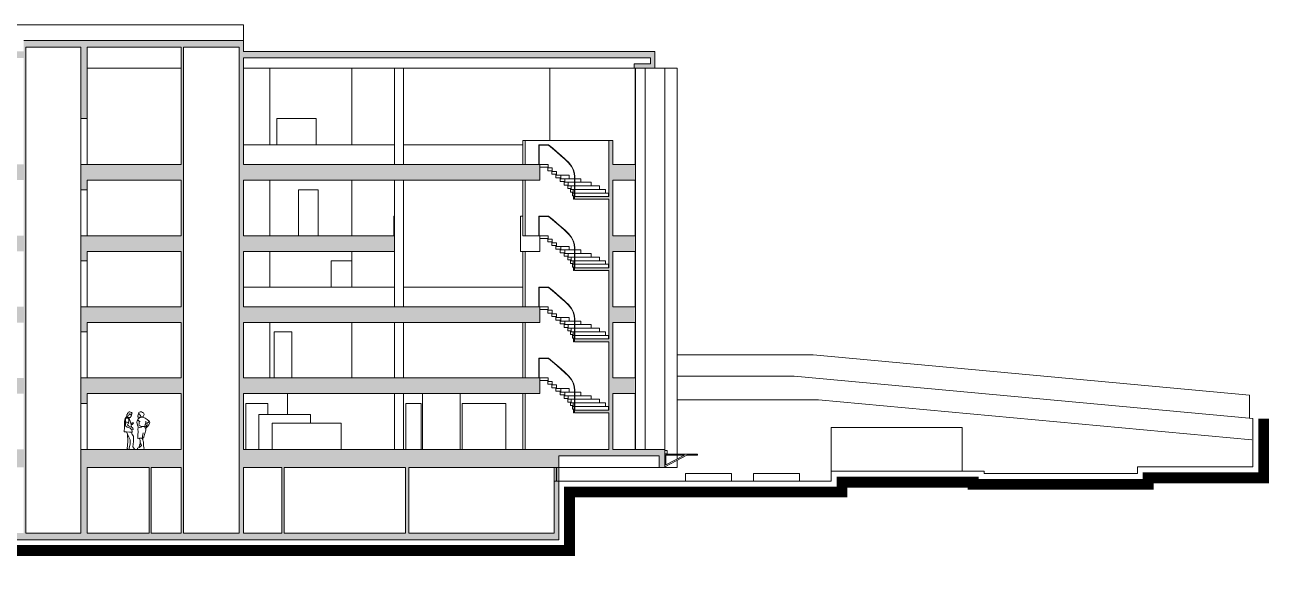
# Model space of a CAD drawing. Header units: metres. Extents: x -331 to 2982, y 362 to 2539.
# Drawn here: x 842.4 to 899.3, y 1434.5 to 1459.9 of the extents above; entities that cross this region are included whole.
import ezdxf

# ---------------------------------------------------------------- set-up
doc = ezdxf.new("R2010")
doc.units = ezdxf.units.M
doc.layers.get('0').update_dxf_attribs({"color": 251})

msp = doc.modelspace()

# ---------------------------------------------------------------- hatches: boundary and pattern name
at = {"lineweight": 0}
h = msp.add_hatch(color=256, dxfattribs=at)
h.paths.add_polyline_path([(865.949, 1453.507), (852.409, 1453.507), (852.409, 1458.377), (871.009, 1458.377), (871.009, 1458.107), (870.259, 1458.107), (870.259, 1457.907), (871.209, 1457.907), (871.209, 1458.677), (852.409, 1458.677), (852.409, 1459.167), (842.359, 1459.167), (842.359, 1458.677), (775.859, 1458.677), (775.859, 1459.167), (764.909, 1459.167), (764.909, 1458.677), (745.389, 1458.677), (745.389, 1457.907), (746.359, 1457.907), (746.359, 1458.107), (745.589, 1458.107), (745.589, 1458.377), (752.379, 1458.377), (752.379, 1453.507), (746.339, 1453.507), (746.339, 1452.787), (752.179, 1452.787), (752.179, 1452.347), (752.479, 1452.347), (752.479, 1452.787), (764.182, 1452.787), (764.182, 1450.247), (746.339, 1450.247), (746.339, 1449.527), (752.179, 1449.527), (752.179, 1449.097), (752.479, 1449.097), (752.479, 1449.527), (764.182, 1449.527), (764.182, 1446.997), (762.294, 1446.997), (762.294, 1446.277), (764.182, 1446.277), (764.182, 1443.747), (752.479, 1443.747), (752.479, 1446.277), (754.204, 1446.277), (754.204, 1446.997), (752.479, 1446.997), (752.479, 1447.997), (752.179, 1447.997), (752.179, 1446.997), (746.339, 1446.997), (746.339, 1446.277), (752.279, 1446.277), (752.279, 1443.747), (746.339, 1443.747), (746.339, 1443.027), (749.929, 1443.027), (749.929, 1440.477), (744.939, 1440.477), (744.939, 1440.427), (744.939, 1439.649), (745.109, 1439.649), (745.109, 1440.177), (749.729, 1440.177), (749.729, 1437.837), (751.434, 1437.837), (751.434, 1436.347), (754.354, 1436.347), (754.354, 1435.247), (765.999, 1435.247), (765.999, 1436.347), (866.809, 1436.347), (866.809, 1439.027), (866.609, 1439.027), (866.609, 1436.647), (859.959, 1436.647), (859.959, 1439.649), (866.809, 1439.649), (866.809, 1440.177), (871.399, 1440.177), (871.399, 1439.649), (871.659, 1439.649), (871.659, 1440.477), (869.284, 1440.477), (869.284, 1443.027), (870.319, 1443.027), (870.319, 1443.747), (869.284, 1443.747), (869.284, 1446.277), (870.319, 1446.277), (870.319, 1446.997), (869.284, 1446.997), (869.284, 1449.527), (870.319, 1449.527), (870.319, 1450.247), (869.284, 1450.247), (869.284, 1452.787), (870.319, 1452.787), (870.319, 1453.507), (869.284, 1453.507), (869.284, 1454.607), (869.104, 1454.607), (869.104, 1452.036), (867.524, 1452.036), (867.524, 1451.911), (869.104, 1451.911), (869.104, 1448.776), (867.524, 1448.776), (867.524, 1448.651), (869.104, 1448.651), (869.104, 1445.526), (867.524, 1445.526), (867.524, 1445.401), (869.104, 1445.401), (869.104, 1442.276), (867.524, 1442.276), (867.524, 1442.151), (869.104, 1442.151), (869.104, 1440.477), (852.409, 1440.477), (852.409, 1443.027), (865.949, 1443.027), (865.949, 1443.747), (852.409, 1443.747), (852.409, 1446.277), (865.949, 1446.277), (865.949, 1446.997), (852.409, 1446.997), (852.409, 1449.527), (859.309, 1449.527), (859.309, 1450.247), (852.409, 1450.247), (852.409, 1452.787), (865.949, 1452.787)])
h.paths.add_polyline_path([(844.959, 1453.507), (844.959, 1452.347), (845.259, 1452.347), (845.259, 1452.787), (849.559, 1452.787), (849.559, 1450.247), (844.959, 1450.247), (844.959, 1449.097), (845.259, 1449.097), (845.259, 1449.527), (849.559, 1449.527), (849.559, 1446.997), (844.959, 1446.997), (844.959, 1445.847), (845.259, 1445.847), (845.259, 1446.277), (849.559, 1446.277), (849.559, 1443.747), (844.959, 1443.747), (844.959, 1442.577), (845.259, 1442.577), (845.259, 1443.027), (849.559, 1443.027), (849.559, 1440.477), (844.959, 1440.477), (844.959, 1436.647), (842.459, 1436.647), (842.459, 1458.867), (844.959, 1458.867), (844.959, 1455.607), (845.259, 1455.607), (845.259, 1458.867), (849.559, 1458.867), (849.559, 1453.507)], flags=16)
h.paths.add_polyline_path([(849.659, 1458.867), (852.209, 1458.867), (852.209, 1436.647), (849.659, 1436.647)], flags=16)
h.paths.add_polyline_path([(842.359, 1453.507), (839.759, 1453.507), (839.759, 1458.377), (842.359, 1458.377)], flags=16)
h.paths.add_polyline_path([(842.359, 1452.787), (842.359, 1450.247), (839.759, 1450.247), (839.759, 1452.787)], flags=16)
h.paths.add_polyline_path([(842.359, 1449.527), (842.359, 1446.997), (839.759, 1446.997), (839.759, 1449.527)], flags=16)
h.paths.add_polyline_path([(839.659, 1453.507), (837.909, 1453.507), (837.909, 1458.377), (839.659, 1458.377)], flags=16)
h.paths.add_polyline_path([(839.659, 1452.787), (839.659, 1450.247), (827.534, 1450.247), (827.534, 1452.787), (831.559, 1452.787), (831.559, 1452.347), (831.659, 1452.347), (831.659, 1452.787), (835.159, 1452.787), (835.159, 1452.347), (835.259, 1452.347), (835.259, 1452.787)], flags=16)
h.paths.add_polyline_path([(842.359, 1446.277), (842.359, 1443.747), (839.759, 1443.747), (839.759, 1446.277)], flags=16)
h.paths.add_polyline_path([(839.659, 1449.527), (839.659, 1446.997), (832.159, 1446.997), (832.159, 1449.527)], flags=16)
h.paths.add_polyline_path([(837.809, 1453.507), (827.159, 1453.507), (827.159, 1458.377), (837.809, 1458.377)], flags=16)
h.paths.add_polyline_path([(839.659, 1446.277), (839.659, 1443.747), (830.834, 1443.747), (830.834, 1446.277)], flags=16)
h.paths.add_polyline_path([(842.359, 1443.027), (842.359, 1440.477), (839.759, 1440.477), (839.759, 1443.027)], flags=16)
h.paths.add_polyline_path([(839.659, 1443.027), (839.659, 1440.477), (811.539, 1440.477), (811.539, 1443.027)], flags=16)
h.paths.add_polyline_path([(848.086, 1439.649), (848.086, 1436.647), (845.259, 1436.647), (845.259, 1439.649)], flags=16)
h.paths.add_polyline_path([(848.188, 1439.649), (849.559, 1439.649), (849.559, 1436.647), (848.188, 1436.647)], flags=16)
h.paths.add_polyline_path([(852.409, 1439.649), (854.159, 1439.649), (854.159, 1436.647), (852.409, 1436.647)], flags=17)
h.paths.add_polyline_path([(842.359, 1439.649), (842.359, 1436.647), (839.759, 1436.647), (839.759, 1439.649)], flags=17)
h.paths.add_polyline_path([(854.259, 1439.649), (859.809, 1439.649), (859.809, 1436.647), (854.259, 1436.647)], flags=17)
h.paths.add_polyline_path([(839.659, 1439.649), (839.659, 1436.647), (832.909, 1436.647), (832.909, 1439.649)], flags=17)
h.paths.add_polyline_path([(832.059, 1449.527), (832.059, 1446.997), (827.159, 1446.997), (827.159, 1449.527)], flags=16)
h.paths.add_polyline_path([(830.724, 1446.277), (830.724, 1443.747), (827.224, 1443.747), (816.434, 1443.747), (816.434, 1446.277), (823.514, 1446.277), (823.514, 1445.847), (823.634, 1445.847), (823.634, 1446.277), (827.174, 1446.277)], flags=16)
h.paths.add_polyline_path([(832.809, 1439.649), (832.809, 1436.647), (830.809, 1436.647), (830.809, 1439.649)], flags=17)
h.paths.add_polyline_path([(827.434, 1452.787), (827.434, 1450.247), (823.634, 1450.247), (823.634, 1452.787)], flags=16)
h.paths.add_polyline_path([(827.059, 1453.507), (810.959, 1453.507), (810.959, 1458.377), (827.059, 1458.377)], flags=16)
h.paths.add_polyline_path([(827.059, 1449.527), (827.059, 1446.997), (823.109, 1446.997), (823.109, 1449.527)], flags=16)
h.paths.add_polyline_path([(830.709, 1439.649), (830.709, 1436.647), (826.993, 1436.647), (826.993, 1439.649)], flags=17)
h.paths.add_polyline_path([(823.384, 1452.787), (823.384, 1450.247), (819.959, 1450.247), (819.959, 1452.787)], flags=16)
h.paths.add_polyline_path([(826.863, 1439.649), (826.863, 1436.647), (820.009, 1436.647), (820.009, 1439.649), (823.384, 1439.649), (823.384, 1438.747), (823.634, 1438.747), (823.634, 1439.649)], flags=17)
h.paths.add_polyline_path([(823.009, 1449.527), (823.009, 1446.997), (819.059, 1446.997), (819.059, 1449.527)], flags=16)
h.paths.add_polyline_path([(819.859, 1452.787), (819.859, 1450.247), (816.434, 1450.247), (816.434, 1452.787)], flags=16)
h.paths.add_polyline_path([(818.959, 1449.527), (818.959, 1446.997), (816.434, 1446.997), (816.434, 1449.527)], flags=16)
h.paths.add_polyline_path([(819.909, 1439.649), (819.909, 1436.647), (816.359, 1436.647), (816.359, 1439.649)], flags=17)
h.paths.add_polyline_path([(816.184, 1452.787), (816.184, 1450.247), (812.759, 1450.247), (812.759, 1452.787)], flags=16)
h.paths.add_polyline_path([(816.184, 1449.527), (816.184, 1446.997), (813.659, 1446.997), (813.659, 1449.527)], flags=16)
h.paths.add_polyline_path([(816.209, 1446.277), (816.209, 1443.747), (809.234, 1443.747), (809.234, 1446.277), (813.199, 1446.277), (813.199, 1445.847), (813.299, 1445.847), (813.299, 1446.277)], flags=16)
h.paths.add_polyline_path([(816.259, 1439.649), (816.259, 1436.647), (809.209, 1436.647), (809.209, 1439.649)], flags=17)
h.paths.add_polyline_path([(813.559, 1449.527), (813.559, 1446.997), (810.959, 1446.997), (810.959, 1449.527)], flags=16)
h.paths.add_polyline_path([(812.659, 1452.787), (812.659, 1450.247), (809.234, 1450.247), (809.234, 1452.787)], flags=16)
h.paths.add_polyline_path([(810.859, 1453.507), (794.834, 1453.507), (794.834, 1458.377), (810.859, 1458.377)], flags=16)
h.paths.add_polyline_path([(810.859, 1449.527), (810.859, 1446.997), (808.259, 1446.997), (808.259, 1449.527)], flags=16)
h.paths.add_polyline_path([(811.439, 1443.027), (811.439, 1440.477), (807.359, 1440.477), (807.359, 1443.027)], flags=16)
h.paths.add_polyline_path([(808.984, 1452.787), (808.984, 1450.247), (805.559, 1450.247), (805.559, 1452.787)], flags=16)
h.paths.add_polyline_path([(809.009, 1446.277), (809.009, 1443.747), (802.034, 1443.747), (802.034, 1446.277)], flags=16)
h.paths.add_polyline_path([(808.159, 1449.527), (808.159, 1446.997), (805.559, 1446.997), (805.559, 1449.527)], flags=16)
h.paths.add_polyline_path([(808.984, 1439.649), (808.984, 1436.647), (802.034, 1436.647), (802.034, 1439.649)], flags=17)
h.paths.add_polyline_path([(807.259, 1443.027), (807.259, 1440.477), (803.759, 1440.477), (803.759, 1443.027)], flags=16)
h.paths.add_polyline_path([(805.459, 1452.787), (805.459, 1450.247), (802.034, 1450.247), (802.034, 1452.787)], flags=16)
h.paths.add_polyline_path([(805.459, 1449.527), (805.459, 1446.997), (801.059, 1446.997), (801.059, 1449.527)], flags=16)
h.paths.add_polyline_path([(803.659, 1443.027), (803.659, 1440.477), (800.159, 1440.477), (800.159, 1443.027)], flags=16)
h.paths.add_polyline_path([(801.784, 1452.787), (801.784, 1450.247), (798.359, 1450.247), (798.359, 1452.787)], flags=16)
h.paths.add_polyline_path([(801.809, 1446.277), (801.809, 1443.747), (791.209, 1443.747), (791.209, 1446.277), (798.81, 1446.277), (798.81, 1445.847), (798.91, 1445.847), (798.91, 1446.277)], flags=16)
h.paths.add_polyline_path([(800.959, 1449.527), (800.959, 1446.997), (796.559, 1446.997), (796.559, 1449.527)], flags=16)
h.paths.add_polyline_path([(801.812, 1439.649), (801.812, 1436.647), (796.562, 1436.647), (796.562, 1439.649)], flags=17)
h.paths.add_polyline_path([(800.059, 1443.027), (800.059, 1440.477), (795.409, 1440.477), (795.409, 1443.027)], flags=16)
h.paths.add_polyline_path([(798.259, 1452.787), (798.259, 1450.247), (794.834, 1450.247), (794.834, 1452.787)], flags=16)
h.paths.add_polyline_path([(796.459, 1449.527), (796.459, 1446.997), (792.959, 1446.997), (792.959, 1449.527)], flags=16)
h.paths.add_polyline_path([(796.462, 1439.649), (796.462, 1436.647), (792.062, 1436.647), (792.062, 1439.649)], flags=17)
h.paths.add_polyline_path([(794.584, 1453.507), (782.809, 1453.507), (782.809, 1458.377), (794.584, 1458.377)], flags=16)
h.paths.add_polyline_path([(794.584, 1452.787), (794.584, 1450.247), (791.159, 1450.247), (791.159, 1452.787)], flags=16)
h.paths.add_polyline_path([(795.259, 1443.027), (795.259, 1440.477), (791.859, 1440.477), (791.859, 1443.027)], flags=16)
h.paths.add_polyline_path([(792.859, 1449.527), (792.859, 1446.997), (789.509, 1446.997), (789.509, 1449.527)], flags=16)
h.paths.add_polyline_path([(791.059, 1452.787), (791.059, 1450.247), (787.559, 1450.247), (787.559, 1452.787)], flags=16)
h.paths.add_polyline_path([(791.759, 1443.027), (791.759, 1440.477), (786.644, 1440.477), (786.644, 1443.027)], flags=16)
h.paths.add_polyline_path([(791.009, 1446.277), (791.009, 1443.747), (775.859, 1443.747), (775.859, 1446.277), (778.459, 1446.277), (778.459, 1445.847), (778.559, 1445.847), (778.559, 1446.277), (785.497, 1446.277), (785.497, 1445.847), (785.597, 1445.847), (785.597, 1446.277)], flags=16)
h.paths.add_polyline_path([(791.962, 1439.649), (791.962, 1436.647), (784.862, 1436.647), (784.862, 1439.649)], flags=17)
h.paths.add_polyline_path([(789.409, 1449.527), (789.409, 1446.997), (783.059, 1446.997), (783.059, 1449.527)], flags=16)
h.paths.add_polyline_path([(787.459, 1452.787), (787.459, 1450.247), (784.259, 1450.247), (784.259, 1452.787)], flags=16)
h.paths.add_polyline_path([(786.544, 1443.027), (786.544, 1440.477), (783.209, 1440.477), (783.209, 1443.027)], flags=16)
h.paths.add_polyline_path([(784.159, 1452.787), (784.159, 1450.247), (780.359, 1450.247), (780.359, 1452.787)], flags=16)
h.paths.add_polyline_path([(784.762, 1439.649), (784.762, 1436.647), (780.362, 1436.647), (780.362, 1439.649)], flags=17)
h.paths.add_polyline_path([(782.959, 1449.527), (782.959, 1446.997), (778.559, 1446.997), (778.559, 1449.527)], flags=16)
h.paths.add_polyline_path([(782.709, 1453.507), (780.434, 1453.507), (780.434, 1458.377), (782.709, 1458.377)], flags=16)
h.paths.add_polyline_path([(783.059, 1443.027), (783.059, 1440.477), (780.359, 1440.477), (780.359, 1443.027)], flags=16)
h.paths.add_polyline_path([(780.259, 1452.787), (780.259, 1450.247), (778.903, 1450.247), (778.903, 1452.787)], flags=16)
h.paths.add_polyline_path([(780.184, 1453.507), (778.584, 1453.507), (778.584, 1458.377), (780.184, 1458.377)], flags=16)
h.paths.add_polyline_path([(780.209, 1443.027), (780.209, 1440.477), (775.859, 1440.477), (775.859, 1443.027)], flags=16)
h.paths.add_polyline_path([(780.162, 1439.649), (780.162, 1436.647), (775.859, 1436.647), (775.859, 1439.649)], flags=17)
h.paths.add_polyline_path([(778.803, 1452.787), (778.803, 1450.247), (775.859, 1450.247), (775.859, 1452.787)], flags=16)
h.paths.add_polyline_path([(778.484, 1453.507), (775.859, 1453.507), (775.859, 1456.007), (778.484, 1456.007)], flags=16)
h.paths.add_polyline_path([(778.484, 1456.127), (775.859, 1456.127), (775.859, 1458.377), (778.484, 1458.377)], flags=16)
h.paths.add_polyline_path([(778.459, 1449.527), (778.459, 1446.997), (775.859, 1446.997), (775.859, 1449.527)], flags=16)
h.paths.add_polyline_path([(775.759, 1436.647), (769.399, 1436.647), (769.399, 1439.649), (772.984, 1439.649), (772.984, 1438.747), (773.234, 1438.747), (773.234, 1440.477), (766.937, 1440.477), (766.937, 1440.649), (766.508, 1440.649), (766.508, 1440.821), (766.184, 1440.821), (766.184, 1440.993), (765.909, 1440.993), (765.909, 1441.166), (765.634, 1441.166), (765.634, 1441.338), (765.316, 1441.338), (765.316, 1441.51), (764.881, 1441.51), (764.881, 1441.682), (764.395, 1441.682), (764.395, 1444.832), (764.781, 1444.832), (764.781, 1444.66), (765.216, 1444.66), (765.216, 1444.488), (765.534, 1444.488), (765.534, 1444.316), (765.809, 1444.316), (765.809, 1444.143), (766.084, 1444.143), (766.084, 1443.971), (766.408, 1443.971), (766.408, 1443.799), (766.837, 1443.799), (766.837, 1443.647), (766.937, 1443.647), (766.937, 1443.027), (772.984, 1443.027), (772.984, 1442.577), (773.234, 1442.577), (773.234, 1443.747), (766.937, 1443.747), (766.937, 1443.899), (766.508, 1443.899), (766.508, 1444.071), (766.184, 1444.071), (766.184, 1444.243), (765.909, 1444.243), (765.909, 1444.416), (765.634, 1444.416), (765.634, 1444.588), (765.316, 1444.588), (765.316, 1444.76), (764.881, 1444.76), (764.881, 1444.932), (764.395, 1444.932), (764.395, 1448.082), (764.781, 1448.082), (764.781, 1447.91), (765.216, 1447.91), (765.216, 1447.738), (765.534, 1447.738), (765.534, 1447.566), (765.809, 1447.566), (765.809, 1447.393), (766.084, 1447.393), (766.084, 1447.221), (766.408, 1447.221), (766.408, 1447.049), (766.837, 1447.049), (766.837, 1446.897), (766.937, 1446.897), (766.937, 1446.277), (772.984, 1446.277), (772.984, 1445.847), (773.234, 1445.847), (773.234, 1446.997), (766.937, 1446.997), (766.937, 1447.149), (766.508, 1447.149), (766.508, 1447.321), (766.184, 1447.321), (766.184, 1447.493), (765.909, 1447.493), (765.909, 1447.666), (765.634, 1447.666), (765.634, 1447.838), (765.316, 1447.838), (765.316, 1448.01), (764.881, 1448.01), (764.881, 1448.182), (764.395, 1448.182), (764.395, 1451.332), (764.781, 1451.332), (764.781, 1451.16), (765.216, 1451.16), (765.216, 1450.988), (765.534, 1450.988), (765.534, 1450.816), (765.809, 1450.816), (765.809, 1450.643), (766.084, 1450.643), (766.084, 1450.471), (766.408, 1450.471), (766.408, 1450.299), (766.837, 1450.299), (766.837, 1450.147), (766.937, 1450.147), (766.937, 1449.527), (772.984, 1449.527), (772.984, 1449.097), (773.234, 1449.097), (773.234, 1450.247), (766.937, 1450.247), (766.937, 1450.409), (766.508, 1450.409), (766.508, 1450.581), (766.184, 1450.581), (766.184, 1450.753), (765.909, 1450.753), (765.909, 1450.926), (765.634, 1450.926), (765.634, 1451.098), (765.316, 1451.098), (765.316, 1451.27), (764.881, 1451.27), (764.881, 1451.442), (764.395, 1451.442), (764.395, 1454.607), (764.182, 1454.607), (764.182, 1453.507), (752.479, 1453.507), (752.479, 1458.377), (764.909, 1458.377), (764.909, 1457.957), (765.159, 1457.957), (765.159, 1458.867), (772.984, 1458.867), (772.984, 1455.607), (773.234, 1455.607), (773.234, 1458.867), (775.759, 1458.867)], flags=16)
h.paths.add_polyline_path([(773.234, 1452.347), (772.984, 1452.347), (772.984, 1452.787), (766.937, 1452.787), (766.937, 1453.507), (773.234, 1453.507)], flags=0)
h.paths.add_polyline_path([(769.299, 1439.649), (769.299, 1436.647), (765.999, 1436.647), (765.999, 1439.649)], flags=16)
h.paths.add_polyline_path([(766.837, 1440.549), (766.837, 1440.477), (764.395, 1440.477), (764.395, 1441.582), (764.781, 1441.582), (764.781, 1441.41), (765.216, 1441.41), (765.216, 1441.238), (765.534, 1441.238), (765.534, 1441.066), (765.809, 1441.066), (765.809, 1440.893), (766.084, 1440.893), (766.084, 1440.721), (766.408, 1440.721), (766.408, 1440.549)], flags=16)
h.paths.add_polyline_path([(765.599, 1439.649), (765.599, 1435.547), (754.454, 1435.547), (754.454, 1439.649)], flags=17)
h.paths.add_polyline_path([(764.182, 1443.027), (764.182, 1440.477), (751.634, 1440.477), (751.634, 1443.027)], flags=16)
h.paths.add_polyline_path([(754.354, 1439.649), (754.354, 1436.647), (751.534, 1436.647), (751.534, 1439.649)], flags=17)
h.paths.add_polyline_path([(751.434, 1443.027), (751.434, 1438.007), (750.029, 1438.007), (750.029, 1443.027)], flags=16)

# ---------------------------------------------------------------- linework, layer by layer
for p, q in [((852.409, 1459.167), (842.359, 1459.167)), ((842.459, 1436.647), (842.459, 1458.867)), ((842.459, 1458.867), (844.959, 1458.867)), ((844.959, 1455.607), (844.959, 1458.867)), ((845.259, 1459.167), (845.259, 1459.167)), ((845.259, 1458.867), (849.559, 1458.867)), ((845.259, 1455.607), (845.259, 1458.867)), ((849.559, 1453.507), (849.559, 1458.867)), ((849.659, 1436.647), (849.659, 1458.867)), ((849.659, 1458.867), (852.209, 1458.867)), ((852.209, 1436.647), (852.209, 1458.867)), ((852.309, 1459.167), (852.309, 1459.167)), ((852.409, 1458.677), (852.409, 1459.167)), ((852.409, 1458.677), (871.209, 1458.677)), ((852.409, 1458.377), (871.009, 1458.377)), ((852.409, 1453.507), (852.409, 1458.377)), ((871.009, 1458.107), (871.009, 1458.377)), ((871.209, 1457.907), (871.209, 1458.677)), ((849.559, 1457.907), (845.259, 1457.907)), ((870.259, 1457.907), (852.409, 1457.907)), ((853.609, 1454.407), (853.609, 1457.907)), ((857.359, 1454.407), (857.359, 1457.907)), ((859.309, 1457.907), (859.309, 1453.507)), ((859.709, 1457.907), (859.709, 1453.507)), ((866.409, 1457.907), (866.409, 1454.607)), ((870.259, 1458.107), (870.259, 1457.907)), ((870.259, 1458.107), (871.009, 1458.107)), ((871.209, 1457.907), (870.259, 1457.907)), ((870.299, 1453.507), (870.299, 1457.907)), ((870.319, 1453.507), (870.319, 1457.907)), ((870.759, 1457.907), (870.759, 1440.477)), ((871.659, 1457.907), (871.209, 1457.907)), ((871.659, 1457.907), (871.659, 1440.477)), ((871.659, 1457.907), (872.219, 1457.907)), ((872.219, 1457.907), (872.219, 1440.257)), ((844.959, 1455.607), (844.959, 1453.507)), ((845.259, 1455.607), (844.959, 1455.607)), ((845.259, 1455.607), (845.259, 1453.507)), ((853.919, 1455.607), (853.919, 1454.407)), ((855.719, 1455.607), (853.919, 1455.607)), ((855.719, 1455.607), (855.719, 1454.407)), ((859.309, 1454.407), (852.409, 1454.407)), ((865.17, 1454.407), (859.709, 1454.407)), ((865.17, 1453.507), (865.17, 1454.607)), ((869.104, 1454.607), (865.17, 1454.607)), ((865.278, 1453.507), (865.278, 1454.607)), ((869.104, 1452.036), (869.104, 1454.607)), ((869.104, 1454.607), (869.284, 1454.607)), ((869.284, 1453.507), (869.284, 1454.607)), ((849.559, 1453.507), (844.959, 1453.507)), ((844.959, 1452.347), (844.959, 1453.507)), ((865.949, 1453.507), (852.409, 1453.507)), ((865.949, 1453.507), (865.949, 1452.787)), ((870.319, 1453.507), (869.284, 1453.507)), ((870.319, 1453.507), (870.319, 1452.787)), ((849.559, 1452.787), (845.259, 1452.787)), ((845.259, 1452.347), (845.259, 1452.787)), ((849.559, 1450.247), (849.559, 1452.787)), ((852.409, 1450.247), (852.409, 1452.787)), ((865.949, 1452.787), (852.409, 1452.787)), ((853.609, 1450.247), (853.609, 1452.777)), ((857.359, 1450.247), (857.359, 1452.777)), ((859.309, 1452.787), (859.309, 1451.147)), ((859.709, 1452.787), (859.709, 1446.997)), ((865.17, 1451.147), (865.17, 1452.787)), ((865.278, 1450.247), (865.278, 1452.787)), ((870.319, 1452.787), (869.284, 1452.787)), ((869.284, 1450.247), (869.284, 1452.787)), ((870.299, 1450.247), (870.299, 1452.787)), ((870.319, 1450.247), (870.319, 1452.787)), ((844.959, 1452.347), (844.959, 1450.247)), ((845.259, 1452.347), (844.959, 1452.347)), ((845.259, 1452.347), (845.259, 1450.247)), ((854.909, 1452.347), (854.909, 1450.247)), ((855.809, 1452.347), (854.909, 1452.347)), ((855.809, 1452.347), (855.809, 1450.247)), ((869.104, 1452.036), (867.524, 1452.036)), ((867.524, 1451.911), (867.524, 1452.036)), ((869.104, 1451.911), (867.524, 1451.911)), ((869.104, 1448.776), (869.104, 1451.911)), ((859.269, 1451.147), (859.269, 1450.247)), ((859.269, 1451.147), (859.309, 1451.147)), ((859.309, 1451.147), (859.309, 1449.527)), ((865.17, 1451.147), (865.063, 1451.147)), ((865.063, 1451.147), (865.063, 1449.527)), ((865.17, 1451.147), (865.17, 1450.247)), ((849.559, 1450.247), (844.959, 1450.247)), ((844.959, 1449.097), (844.959, 1450.247)), ((859.269, 1450.247), (852.409, 1450.247)), ((865.949, 1450.247), (865.17, 1450.247)), ((865.949, 1450.247), (865.949, 1449.527)), ((870.319, 1450.247), (869.284, 1450.247)), ((870.319, 1450.247), (870.319, 1449.527)), ((849.559, 1449.527), (845.259, 1449.527)), ((845.259, 1449.097), (845.259, 1449.527)), ((849.559, 1446.997), (849.559, 1449.527)), ((852.409, 1446.997), (852.409, 1449.527)), ((859.309, 1449.527), (852.409, 1449.527)), ((853.609, 1447.897), (853.609, 1449.527)), ((857.359, 1447.897), (857.359, 1449.527)), ((859.309, 1449.527), (859.309, 1446.997)), ((865.949, 1449.527), (865.063, 1449.527)), ((865.17, 1446.997), (865.17, 1449.527)), ((865.278, 1446.997), (865.278, 1449.527)), ((870.319, 1449.527), (869.284, 1449.527)), ((869.284, 1446.997), (869.284, 1449.527)), ((870.299, 1446.997), (870.299, 1449.527)), ((870.319, 1446.997), (870.319, 1449.527)), ((844.959, 1449.097), (844.959, 1446.997)), ((845.259, 1449.097), (844.959, 1449.097)), ((845.259, 1449.097), (845.259, 1446.997)), ((856.409, 1449.097), (856.409, 1447.897)), ((857.359, 1449.097), (856.409, 1449.097)), ((869.104, 1448.776), (867.524, 1448.776)), ((867.524, 1448.651), (867.524, 1448.776)), ((869.104, 1448.651), (867.524, 1448.651)), ((869.104, 1445.526), (869.104, 1448.651)), ((859.309, 1447.897), (852.409, 1447.897)), ((865.17, 1447.897), (859.709, 1447.897)), ((849.559, 1446.997), (844.959, 1446.997)), ((844.959, 1445.847), (844.959, 1446.997)), ((865.949, 1446.997), (852.409, 1446.997)), ((865.949, 1446.997), (865.949, 1446.277)), ((870.319, 1446.997), (869.284, 1446.997)), ((870.319, 1446.997), (870.319, 1446.277)), ((849.559, 1446.277), (845.259, 1446.277)), ((845.259, 1445.847), (845.259, 1446.277)), ((849.559, 1443.747), (849.559, 1446.277)), ((852.409, 1443.747), (852.409, 1446.277)), ((865.949, 1446.277), (852.409, 1446.277)), ((853.609, 1443.747), (853.609, 1446.277)), ((857.359, 1443.747), (857.359, 1446.277)), ((859.309, 1446.277), (859.309, 1443.747)), ((859.709, 1446.277), (859.709, 1443.747)), ((865.17, 1443.747), (865.17, 1446.277)), ((865.278, 1443.747), (865.278, 1446.277)), ((870.319, 1446.277), (869.284, 1446.277)), ((869.284, 1443.747), (869.284, 1446.277)), ((870.299, 1443.747), (870.299, 1446.277)), ((870.319, 1443.747), (870.319, 1446.277)), ((844.959, 1445.847), (844.959, 1443.747)), ((845.259, 1445.847), (844.959, 1445.847)), ((845.259, 1445.847), (845.259, 1443.747)), ((853.809, 1443.747), (853.809, 1445.847)), ((854.609, 1445.847), (853.809, 1445.847)), ((854.609, 1443.747), (854.609, 1445.847)), ((869.104, 1445.526), (867.524, 1445.526)), ((867.524, 1445.401), (867.524, 1445.526)), ((869.104, 1445.401), (867.524, 1445.401)), ((869.104, 1442.276), (869.104, 1445.401)), ((878.439, 1444.797), (872.219, 1444.797)), ((878.439, 1444.797), (898.383, 1442.955)), ((849.559, 1443.747), (844.959, 1443.747)), ((844.959, 1442.577), (844.959, 1443.747)), ((865.949, 1443.747), (852.409, 1443.747)), ((865.949, 1443.747), (865.949, 1443.027)), ((870.319, 1443.747), (869.284, 1443.747)), ((870.319, 1443.747), (870.319, 1443.027)), ((877.579, 1443.822), (872.219, 1443.822)), ((877.579, 1443.822), (898.532, 1441.887)), ((849.559, 1443.027), (845.259, 1443.027)), ((845.259, 1442.577), (845.259, 1443.027)), ((849.559, 1440.477), (849.559, 1443.027)), ((852.409, 1440.477), (852.409, 1443.027)), ((865.949, 1443.027), (852.409, 1443.027)), ((854.409, 1442.077), (854.409, 1443.027)), ((859.309, 1440.477), (859.309, 1443.027)), ((859.709, 1440.477), (859.709, 1443.027)), ((860.579, 1440.477), (860.579, 1443.027)), ((862.299, 1440.477), (862.299, 1443.027)), ((865.17, 1440.477), (865.17, 1443.027)), ((865.278, 1440.477), (865.278, 1443.027)), ((870.319, 1443.027), (869.284, 1443.027)), ((869.284, 1440.477), (869.284, 1443.027)), ((870.299, 1443.027), (870.299, 1440.477)), ((870.319, 1443.027), (870.319, 1440.477)), ((870.319, 1443.027), (870.319, 1443.027)), ((898.383, 1442.955), (898.383, 1441.9)), ((844.959, 1442.577), (844.959, 1440.477)), ((845.259, 1442.577), (844.959, 1442.577)), ((845.259, 1442.577), (845.259, 1440.477)), ((852.509, 1442.577), (852.509, 1440.477)), ((852.509, 1442.577), (853.509, 1442.577)), ((853.509, 1442.577), (853.509, 1442.077)), ((859.829, 1442.577), (859.829, 1440.477)), ((859.829, 1442.577), (860.529, 1442.577)), ((860.529, 1442.577), (860.529, 1440.477)), ((862.399, 1442.577), (862.399, 1440.477)), ((862.399, 1442.577), (864.394, 1442.577)), ((864.394, 1442.577), (864.394, 1440.477)), ((872.219, 1442.747), (878.678, 1442.747)), ((898.495, 1440.916), (878.678, 1442.747)), ((847.795, 1441.96), (847.796, 1441.947)), ((869.104, 1442.276), (867.524, 1442.276)), ((867.524, 1442.151), (867.524, 1442.276)), ((869.104, 1442.151), (867.524, 1442.151)), ((869.104, 1440.477), (869.104, 1442.151)), ((898.532, 1439.677), (898.532, 1441.887)), ((879.259, 1439.477), (879.259, 1441.477)), ((879.259, 1441.477), (885.259, 1441.477)), ((885.259, 1441.477), (885.259, 1439.477)), ((849.559, 1440.477), (844.959, 1440.477)), ((844.959, 1436.647), (844.959, 1440.477)), ((847.429, 1440.477), (847.123, 1440.477)), ((869.104, 1440.477), (852.409, 1440.477)), ((871.399, 1440.177), (866.809, 1440.177)), ((866.809, 1439.649), (866.809, 1440.177)), ((871.659, 1440.477), (869.284, 1440.477)), ((871.399, 1440.177), (871.399, 1439.649)), ((871.659, 1440.477), (871.659, 1439.649)), ((871.659, 1440.477), (871.659, 1440.427)), ((871.659, 1440.427), (871.769, 1440.427)), ((871.769, 1440.277), (871.659, 1440.277)), ((871.659, 1440.277), (871.659, 1440.257)), ((871.659, 1440.257), (873.159, 1440.257)), ((871.659, 1439.679), (872.663, 1440.207)), ((872.555, 1440.207), (871.709, 1440.207)), ((871.709, 1440.207), (871.709, 1439.762)), ((871.709, 1439.762), (872.555, 1440.207)), ((871.769, 1440.427), (871.769, 1440.277)), ((872.219, 1440.207), (872.219, 1440.03)), ((873.159, 1440.207), (872.663, 1440.207)), ((873.159, 1440.257), (873.159, 1440.207)), ((848.086, 1439.649), (845.259, 1439.649)), ((845.259, 1436.647), (845.259, 1439.649)), ((848.086, 1436.647), (848.086, 1439.649)), ((849.559, 1439.649), (848.188, 1439.649)), ((848.188, 1436.647), (848.188, 1439.649)), ((849.559, 1436.647), (849.559, 1439.649)), ((854.159, 1439.649), (852.409, 1439.649)), ((852.409, 1436.647), (852.409, 1439.649)), ((854.159, 1436.647), (854.159, 1439.649)), ((859.809, 1439.649), (854.259, 1439.649)), ((854.259, 1436.647), (854.259, 1439.649)), ((859.809, 1436.647), (859.809, 1439.649)), ((866.809, 1439.649), (859.959, 1439.649)), ((859.959, 1436.647), (859.959, 1439.649)), ((866.609, 1439.027), (866.609, 1439.649)), ((866.699, 1439.649), (866.699, 1439.027)), ((866.719, 1439.649), (866.719, 1439.027)), ((871.399, 1439.649), (866.809, 1439.649)), ((866.809, 1439.027), (866.809, 1439.649)), ((871.659, 1439.649), (871.399, 1439.649)), ((871.659, 1439.649), (872.219, 1439.649)), ((872.219, 1439.974), (872.219, 1439.649)), ((879.259, 1439.027), (879.259, 1439.477)), ((879.259, 1439.477), (886.259, 1439.477)), ((886.259, 1439.477), (886.259, 1439.377)), ((893.259, 1439.377), (893.259, 1439.677)), ((893.259, 1439.677), (898.532, 1439.677)), ((866.609, 1439.027), (879.259, 1439.027)), ((866.609, 1436.647), (866.609, 1439.027)), ((866.809, 1436.347), (866.809, 1439.027)), ((886.259, 1439.377), (893.259, 1439.377)), ((844.959, 1436.647), (842.459, 1436.647)), ((848.086, 1436.647), (845.259, 1436.647)), ((849.559, 1436.647), (848.188, 1436.647)), ((852.209, 1436.647), (849.659, 1436.647)), ((854.159, 1436.647), (852.409, 1436.647)), ((859.809, 1436.647), (854.259, 1436.647)), ((866.609, 1436.647), (859.959, 1436.647)), ((866.809, 1436.347), (765.999, 1436.347))]:
    msp.add_line(p, q, dxfattribs=at)
for points in [[(764.909, 1459.167), (764.909, 1459.887), (852.409, 1459.887), (852.409, 1459.167)], [(865.894, 1453.507), (865.894, 1454.407), (866.35, 1454.407), (866.534, 1454.244), (866.729, 1454.08), (866.924, 1453.917), (867.108, 1453.753), (867.269, 1453.59), (867.4, 1453.426), (867.491, 1453.263), (867.538, 1453.099), (867.544, 1452.936), (867.544, 1452.036)], [(865.914, 1453.507), (865.914, 1454.392)], [(865.914, 1454.392), (866.345, 1454.392), (866.524, 1454.232), (866.719, 1454.069), (866.914, 1453.905), (867.097, 1453.742), (867.258, 1453.58), (867.387, 1453.418), (867.477, 1453.257), (867.523, 1453.097), (867.529, 1452.935), (867.529, 1452.036)], [(866.709, 1453.18), (866.514, 1453.18), (866.514, 1453.344), (866.33, 1453.344), (866.33, 1453.507), (865.949, 1453.507)], [(867.499, 1451.911), (867.493, 1451.911), (867.493, 1452.074), (867.446, 1452.074), (867.446, 1452.238), (867.355, 1452.238), (867.355, 1452.401), (867.224, 1452.401), (867.224, 1452.565), (867.063, 1452.565), (867.063, 1452.728), (866.879, 1452.728), (866.879, 1452.892), (866.684, 1452.892), (866.684, 1453.055), (866.489, 1453.055), (866.489, 1453.219), (866.305, 1453.219), (866.305, 1453.382), (865.949, 1453.382)], [(866.904, 1453.017), (866.709, 1453.017), (866.709, 1453.18)], [(867.088, 1452.853), (866.904, 1452.853), (866.904, 1453.017), (867.282, 1453.017), (867.282, 1452.853)], [(867.249, 1452.69), (867.088, 1452.69), (867.088, 1452.853), (867.822, 1452.853), (867.822, 1452.69)], [(867.38, 1452.526), (867.249, 1452.526), (867.249, 1452.69), (868.297, 1452.69), (868.297, 1452.526)], [(867.471, 1452.363), (867.38, 1452.363), (867.38, 1452.526), (868.68, 1452.526), (868.68, 1452.363)], [(867.518, 1452.199), (867.471, 1452.199), (867.471, 1452.363), (868.948, 1452.363), (868.948, 1452.199)], [(867.524, 1452.036), (867.518, 1452.036), (867.518, 1452.199), (869.087, 1452.199), (869.087, 1452.036)], [(865.894, 1450.247), (865.894, 1451.147), (866.35, 1451.147), (866.534, 1450.984), (866.729, 1450.82), (866.924, 1450.657), (867.108, 1450.493), (867.269, 1450.33), (867.4, 1450.166), (867.491, 1450.003), (867.538, 1449.839), (867.544, 1449.676), (867.544, 1448.776)], [(865.914, 1450.247), (865.914, 1451.132)], [(865.914, 1451.132), (866.345, 1451.132), (866.524, 1450.972), (866.719, 1450.809), (866.914, 1450.645), (867.097, 1450.482), (867.258, 1450.32), (867.387, 1450.158), (867.477, 1449.997), (867.523, 1449.837), (867.529, 1449.675), (867.529, 1448.776)], [(866.709, 1449.92), (866.514, 1449.92), (866.514, 1450.084), (866.33, 1450.084), (866.33, 1450.247), (865.949, 1450.247)], [(867.499, 1448.651), (867.493, 1448.651), (867.493, 1448.814), (867.446, 1448.814), (867.446, 1448.978), (867.355, 1448.978), (867.355, 1449.141), (867.224, 1449.141), (867.224, 1449.305), (867.063, 1449.305), (867.063, 1449.468), (866.879, 1449.468), (866.879, 1449.632), (866.684, 1449.632), (866.684, 1449.795), (866.489, 1449.795), (866.489, 1449.959), (866.305, 1449.959), (866.305, 1450.122), (865.949, 1450.122)], [(866.904, 1449.757), (866.709, 1449.757), (866.709, 1449.92)], [(867.088, 1449.593), (866.904, 1449.593), (866.904, 1449.757), (867.282, 1449.757), (867.282, 1449.593)], [(867.249, 1449.43), (867.088, 1449.43), (867.088, 1449.593), (867.822, 1449.593), (867.822, 1449.43)], [(867.38, 1449.266), (867.249, 1449.266), (867.249, 1449.43), (868.297, 1449.43), (868.297, 1449.266)], [(867.471, 1449.103), (867.38, 1449.103), (867.38, 1449.266), (868.68, 1449.266), (868.68, 1449.103)], [(867.518, 1448.939), (867.471, 1448.939), (867.471, 1449.103), (868.948, 1449.103), (868.948, 1448.939)], [(867.524, 1448.776), (867.518, 1448.776), (867.518, 1448.939), (869.087, 1448.939), (869.087, 1448.776)], [(865.894, 1446.997), (865.894, 1447.897), (866.35, 1447.897), (866.534, 1447.734), (866.729, 1447.57), (866.924, 1447.407), (867.108, 1447.243), (867.269, 1447.08), (867.4, 1446.916), (867.491, 1446.753), (867.538, 1446.589), (867.544, 1446.426), (867.544, 1445.526)], [(865.914, 1446.997), (865.914, 1447.882)], [(865.914, 1447.882), (866.345, 1447.882), (866.524, 1447.722), (866.719, 1447.559), (866.914, 1447.395), (867.097, 1447.232), (867.258, 1447.07), (867.387, 1446.908), (867.477, 1446.747), (867.523, 1446.587), (867.529, 1446.425), (867.529, 1445.526)], [(866.709, 1446.67), (866.514, 1446.67), (866.514, 1446.834), (866.33, 1446.834), (866.33, 1446.997), (865.949, 1446.997)], [(867.499, 1445.401), (867.493, 1445.401), (867.493, 1445.564), (867.446, 1445.564), (867.446, 1445.728), (867.355, 1445.728), (867.355, 1445.891), (867.224, 1445.891), (867.224, 1446.055), (867.063, 1446.055), (867.063, 1446.218), (866.879, 1446.218), (866.879, 1446.382), (866.684, 1446.382), (866.684, 1446.545), (866.489, 1446.545), (866.489, 1446.709), (866.305, 1446.709), (866.305, 1446.872), (865.949, 1446.872)], [(866.904, 1446.507), (866.709, 1446.507), (866.709, 1446.67)], [(867.088, 1446.343), (866.904, 1446.343), (866.904, 1446.507), (867.282, 1446.507), (867.282, 1446.343)], [(867.249, 1446.18), (867.088, 1446.18), (867.088, 1446.343), (867.822, 1446.343), (867.822, 1446.18)], [(867.38, 1446.016), (867.249, 1446.016), (867.249, 1446.18), (868.297, 1446.18), (868.297, 1446.016)], [(867.471, 1445.853), (867.38, 1445.853), (867.38, 1446.016), (868.68, 1446.016), (868.68, 1445.853)], [(867.518, 1445.689), (867.471, 1445.689), (867.471, 1445.853), (868.948, 1445.853), (868.948, 1445.689)], [(867.524, 1445.526), (867.518, 1445.526), (867.518, 1445.689), (869.087, 1445.689), (869.087, 1445.526)], [(865.894, 1443.747), (865.894, 1444.647), (866.35, 1444.647), (866.534, 1444.484), (866.729, 1444.32), (866.924, 1444.157), (867.108, 1443.993), (867.269, 1443.83), (867.4, 1443.666), (867.491, 1443.503), (867.538, 1443.339), (867.544, 1443.176), (867.544, 1442.276)], [(865.914, 1443.747), (865.914, 1444.632)], [(865.914, 1444.632), (866.345, 1444.632), (866.524, 1444.472), (866.719, 1444.309), (866.914, 1444.145), (867.097, 1443.982), (867.258, 1443.82), (867.387, 1443.658), (867.477, 1443.497), (867.523, 1443.337), (867.529, 1443.175), (867.529, 1442.276)], [(866.709, 1443.42), (866.514, 1443.42), (866.514, 1443.584), (866.33, 1443.584), (866.33, 1443.747), (865.949, 1443.747)], [(867.499, 1442.151), (867.493, 1442.151), (867.493, 1442.314), (867.446, 1442.314), (867.446, 1442.478), (867.355, 1442.478), (867.355, 1442.641), (867.224, 1442.641), (867.224, 1442.805), (867.063, 1442.805), (867.063, 1442.968), (866.879, 1442.968), (866.879, 1443.132), (866.684, 1443.132), (866.684, 1443.295), (866.489, 1443.295), (866.489, 1443.459), (866.305, 1443.459), (866.305, 1443.622), (865.949, 1443.622)], [(866.904, 1443.257), (866.709, 1443.257), (866.709, 1443.42)], [(867.088, 1443.093), (866.904, 1443.093), (866.904, 1443.257), (867.282, 1443.257), (867.282, 1443.093)], [(867.249, 1442.93), (867.088, 1442.93), (867.088, 1443.093), (867.822, 1443.093), (867.822, 1442.93)], [(867.38, 1442.766), (867.249, 1442.766), (867.249, 1442.93), (868.297, 1442.93), (868.297, 1442.766)], [(867.471, 1442.603), (867.38, 1442.603), (867.38, 1442.766), (868.68, 1442.766), (868.68, 1442.603)], [(867.518, 1442.439), (867.471, 1442.439), (867.471, 1442.603), (868.948, 1442.603), (868.948, 1442.439)], [(867.524, 1442.276), (867.518, 1442.276), (867.518, 1442.439), (869.087, 1442.439), (869.087, 1442.276)], [(847.298, 1441.394), (847.318, 1441.267), (847.193, 1441.259), (847.048, 1441.279), (846.946, 1441.283), (846.969, 1441.49), (846.961, 1441.749), (846.993, 1441.882), (847.048, 1441.96), (847.071, 1441.96), (847.173, 1441.893), (847.228, 1441.76), (847.263, 1441.608), (847.283, 1441.486)], [(847.059, 1441.96), (847.075, 1441.985), (847.075, 1442.004), (847.062, 1442.02), (847.062, 1442.054), (847.078, 1442.078), (847.105, 1442.114), (847.124, 1442.147), (847.152, 1442.178), (847.18, 1442.187), (847.205, 1442.188), (847.241, 1442.182), (847.287, 1442.155), (847.306, 1442.129), (847.303, 1442.103), (847.287, 1442.089), (847.259, 1442.075), (847.238, 1442.076), (847.225, 1442.095), (847.203, 1442.097), (847.182, 1442.073), (847.158, 1442.037), (847.146, 1442.003), (847.116, 1441.993), (847.096, 1441.996)], [(847.273, 1442.082), (847.276, 1442.047), (847.269, 1442.019), (847.269, 1441.982), (847.247, 1441.976), (847.237, 1441.956), (847.228, 1441.928), (847.19, 1441.931), (847.165, 1441.932), (847.146, 1441.911)], [(847.556, 1441.79), (847.529, 1441.74), (847.527, 1441.704), (847.545, 1441.659), (847.562, 1441.587), (847.571, 1441.538), (847.591, 1441.509), (847.631, 1441.484), (847.668, 1441.481), (847.687, 1441.496), (847.732, 1441.494), (847.746, 1441.526)], [(847.54, 1441.786), (847.566, 1441.836), (847.606, 1441.895), (847.674, 1441.93), (847.739, 1441.954), (847.776, 1441.95), (847.822, 1441.942), (847.913, 1441.905), (847.994, 1441.842), (848.096, 1441.763), (848.046, 1441.709), (847.999, 1441.689), (847.96, 1441.674), (847.931, 1441.694)], [(847.54, 1441.786), (847.573, 1441.794), (847.601, 1441.792), (847.624, 1441.784), (847.641, 1441.765), (847.645, 1441.753), (847.638, 1441.742), (847.662, 1441.75), (847.672, 1441.757)], [(847.612, 1442.11), (847.597, 1442.074), (847.568, 1442.053), (847.58, 1442.034), (847.578, 1442.005), (847.568, 1441.977), (847.571, 1441.956), (847.597, 1441.951), (847.627, 1441.951), (847.641, 1441.937), (847.648, 1441.917)], [(847.945, 1441.772), (847.93, 1441.664), (847.914, 1441.607), (847.896, 1441.526), (847.798, 1441.524), (847.746, 1441.526), (847.684, 1441.558), (847.623, 1441.583), (847.636, 1441.651), (847.638, 1441.742)], [(848.083, 1441.749), (848.112, 1441.728), (848.12, 1441.708), (848.071, 1441.6), (848.017, 1441.518), (847.975, 1441.472), (847.946, 1441.457), (847.914, 1441.452), (847.899, 1441.496), (847.887, 1441.514), (847.868, 1441.526)], [(855.469, 1441.677), (855.469, 1442.077), (853.099, 1442.077), (853.099, 1440.477)], [(847.157, 1441.671), (847.13, 1441.662), (847.12, 1441.624), (847.101, 1441.596), (847.145, 1441.558), (847.242, 1441.504), (847.311, 1441.474), (847.343, 1441.442), (847.356, 1441.406), (847.359, 1441.379), (847.266, 1441.401), (847.221, 1441.44), (847.16, 1441.475), (847.077, 1441.495), (847.02, 1441.534), (847.002, 1441.584), (847.009, 1441.632), (847.017, 1441.679), (846.994, 1441.682)], [(847.048, 1441.279), (847.159, 1441.037), (847.217, 1440.908), (847.217, 1440.73), (847.176, 1440.531), (847.196, 1440.477)], [(847.103, 1441.158), (847.118, 1440.855), (847.097, 1440.651), (847.089, 1440.517), (847.123, 1440.477)], [(847.254, 1441.647), (847.276, 1441.679), (847.306, 1441.687), (847.362, 1441.687), (847.369, 1441.671), (847.348, 1441.643), (847.307, 1441.614), (847.281, 1441.598), (847.264, 1441.6)], [(847.429, 1440.477), (847.35, 1440.593), (847.354, 1440.709), (847.375, 1440.842), (847.379, 1440.983), (847.367, 1441.083), (847.309, 1441.157), (847.276, 1441.264)], [(847.81, 1441.23), (847.785, 1441.087), (847.783, 1440.985), (847.654, 1440.984), (847.585, 1440.976), (847.573, 1440.989), (847.571, 1441.058), (847.567, 1441.177), (847.582, 1441.246), (847.582, 1441.317), (847.569, 1441.36), (847.578, 1441.405), (847.587, 1441.454), (847.594, 1441.507)], [(847.938, 1441.456), (847.93, 1441.358), (847.897, 1441.201), (847.848, 1441.043), (847.843, 1441.013), (847.783, 1441.009)], [(847.896, 1441.526), (847.933, 1441.513), (847.958, 1441.531), (847.98, 1441.578), (847.997, 1441.627), (848.005, 1441.692)], [(856.869, 1440.477), (856.869, 1441.677), (853.719, 1441.677), (853.719, 1440.477)], [(847.634, 1440.981), (847.673, 1440.903), (847.686, 1440.81), (847.707, 1440.752), (847.728, 1440.705), (847.737, 1440.648), (847.679, 1440.589), (847.632, 1440.556), (847.561, 1440.534), (847.556, 1440.486), (847.584, 1440.477), (847.826, 1440.477), (847.852, 1440.496), (847.854, 1440.534), (847.843, 1440.58), (847.832, 1440.627), (847.833, 1440.662), (847.836, 1440.706), (847.828, 1440.784), (847.816, 1440.869), (847.788, 1440.928), (847.771, 1440.958), (847.766, 1440.985)], [(847.678, 1440.867), (847.672, 1440.786), (847.673, 1440.719), (847.648, 1440.665), (847.635, 1440.614), (847.633, 1440.557)], [(847.808, 1441.011), (847.805, 1440.96), (847.797, 1440.908)], [(874.709, 1439.027), (874.709, 1439.377), (872.609, 1439.377), (872.609, 1439.027)], [(877.809, 1439.027), (877.809, 1439.377), (875.709, 1439.377), (875.709, 1439.027)]]:
    msp.add_lwpolyline(points, dxfattribs=at)
at = {"lineweight": 0, "const_width": 0.5}
msp.add_lwpolyline([(899.032, 1441.887), (899.032, 1439.177), (893.759, 1439.177), (893.759, 1438.877), (885.759, 1438.877), (885.759, 1438.977), (879.759, 1438.977), (879.759, 1438.527), (867.309, 1438.527), (867.309, 1435.847), (766.499, 1435.847), (766.499, 1434.747), (753.854, 1434.747), (753.854, 1435.847), (750.934, 1435.847), (750.934, 1437.337), (749.229, 1437.337), (749.229, 1438.527), (733.837, 1438.527), (719.839, 1439.196), (717.649, 1441.387), (713.349, 1441.387)], dxfattribs=at)
at = {"lineweight": 0}
for points in [[(846.994, 1441.682), (847.011, 1441.725), (847.008, 1441.789), (847.008, 1441.835), (847.028, 1441.887), (847.067, 1441.911), (847.105, 1441.911), (847.151, 1441.873), (847.165, 1441.829), (847.165, 1441.769), (847.151, 1441.713), (847.157, 1441.671), (847.129, 1441.707), (847.079, 1441.721), (847.032, 1441.719), (847.014, 1441.704)], [(847.81, 1441.959), (847.81, 1441.972), (847.834, 1442.011), (847.857, 1442.068), (847.852, 1442.115), (847.824, 1442.143), (847.789, 1442.164), (847.744, 1442.186), (847.674, 1442.188), (847.616, 1442.167), (847.601, 1442.138), (847.603, 1442.113), (847.635, 1442.1), (847.651, 1442.089), (847.66, 1442.056), (847.679, 1442.041), (847.694, 1442.025), (847.689, 1441.987), (847.708, 1441.965), (847.767, 1441.961), (847.81, 1441.959)]]:
    msp.add_lwpolyline(points, close=True, dxfattribs=at)

doc.saveas('drawing.dxf')
